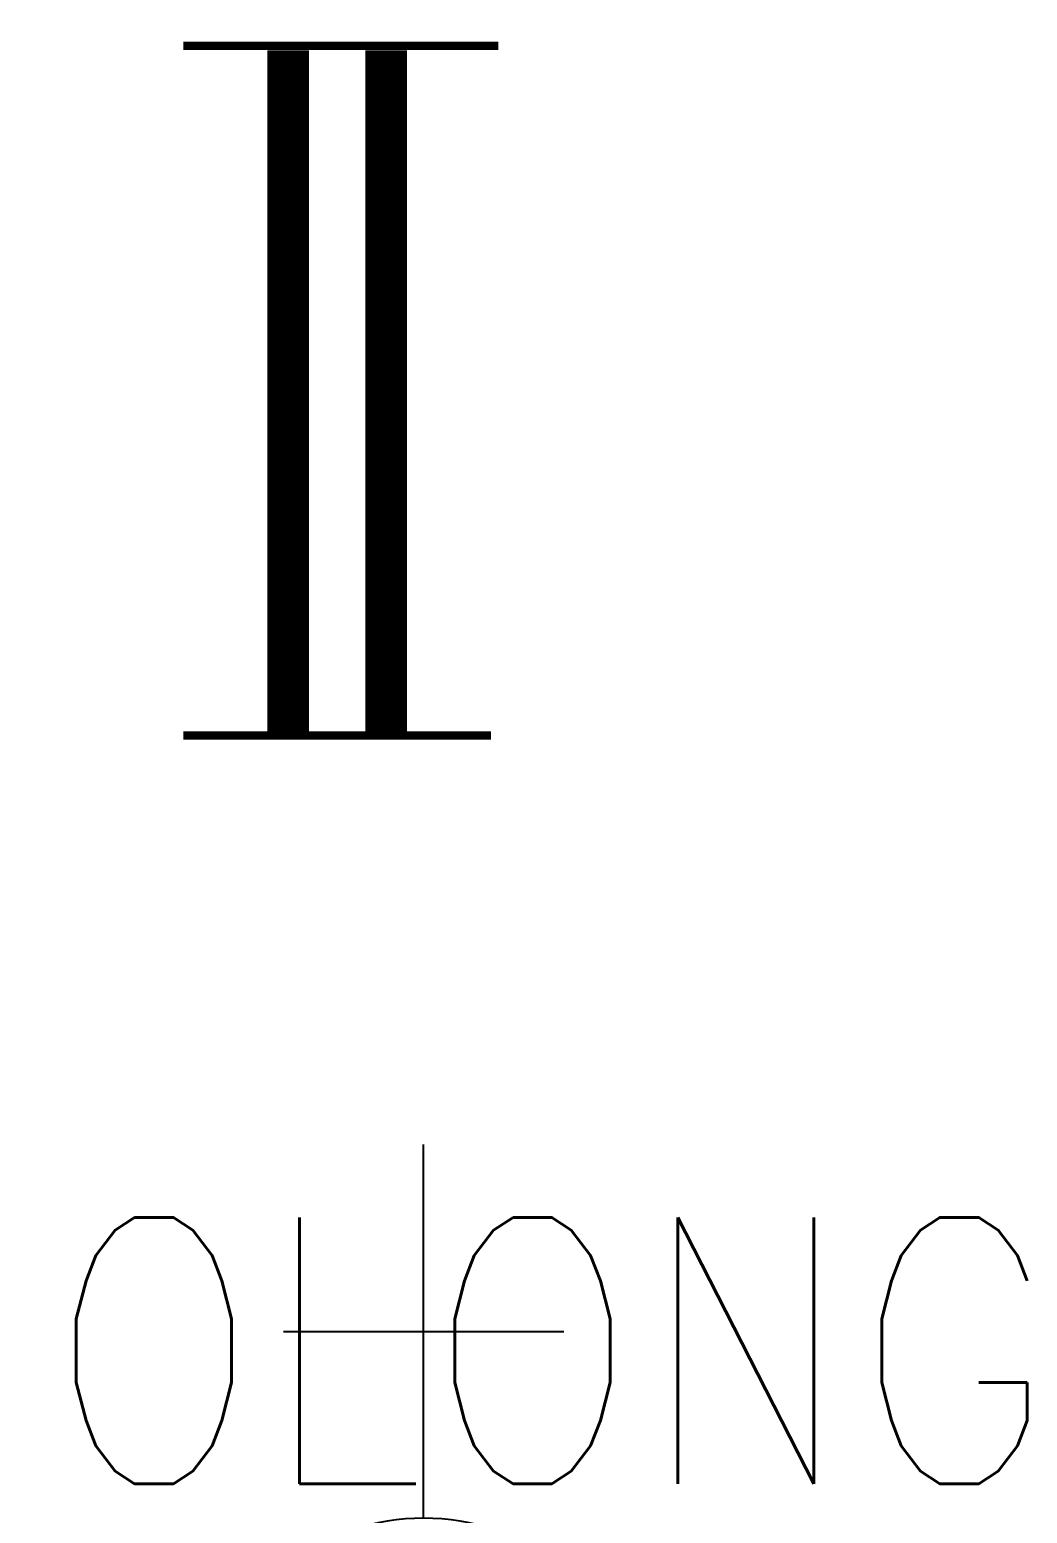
# Model space of a CAD drawing. Header units: inches. Extents: x 16928 to 514628, y -1471 to 241387.
# Drawn here: x 183076 to 184387, y 40519 to 42468 of the extents above; entities that cross this region are included whole.
import ezdxf
from ezdxf.enums import TextEntityAlignment as Align

# ---------------------------------------------------------------- set-up
doc = ezdxf.new("R2010")
doc.units = ezdxf.units.IN
doc.header["$MEASUREMENT"] = 0
for name, color, linetype in [('ELECT', 6, 'Continuous'), ('FITTING', 8, 'Continuous'), ('TB', 8, 'Continuous')]:
    doc.layers.add(name, color=color, linetype=linetype)
doc.layers.add('t3', color=8, linetype='Continuous', lineweight=25)
doc.styles.add('LAILA', font='romans.shx', dxfattribs={"width": 0.85})

# ---------------------------------------------------------------- blocks, each defined once
blk = doc.blocks.new('13A SSO 300mm')
at = {"layer": 'ELECT', "color": 6}
for p, q in [((0, 413.8), (0, 904.4)), ((-184, 659.1), (184, 659.1)), ((-297.4, 0), (297.4, 0))]:
    blk.add_line(p, q, dxfattribs=at)
blk.add_arc((0, 116.3), 297.4, 336.9763, 203.0237, dxfattribs=at)

msp = doc.modelspace()

# ---------------------------------------------------------------- linework, layer by layer
at = {"layer": 'FITTING', "color": 3}
for points, const_width in [([(183277.9, 42446.9), (183562.9, 42446.9)], 10.9), ([(183415.5, 41541), (183415.5, 42441)], 54.6), ([(183416.6, 42446.9), (183691.8, 42446.9)], 10.9), ([(183544.3, 41541), (183544.3, 42441)], 54.6), ([(183277.9, 41541), (183553.1, 41541)], 10.9), ([(183406.7, 41541), (183681.9, 41541)], 10.9)]:
    msp.add_lwpolyline(points, dxfattribs=dict(at, const_width=const_width))

# ---------------------------------------------------------------- block references
at = {"layer": 'TB', "color": 6, "linetype": 'Continuous'}
msp.add_blockref('13A SSO 300mm', (183593.6, 40099.1), dxfattribs=at)

# ---------------------------------------------------------------- texts
at = {"layer": 't3', "style": 'LAILA', "width": 0.85}
msp.add_text('PENOLONG', height=350, dxfattribs=at).set_placement((182308.5, 40907.9), align=Align.TOP_LEFT)

doc.saveas('drawing.dxf')
